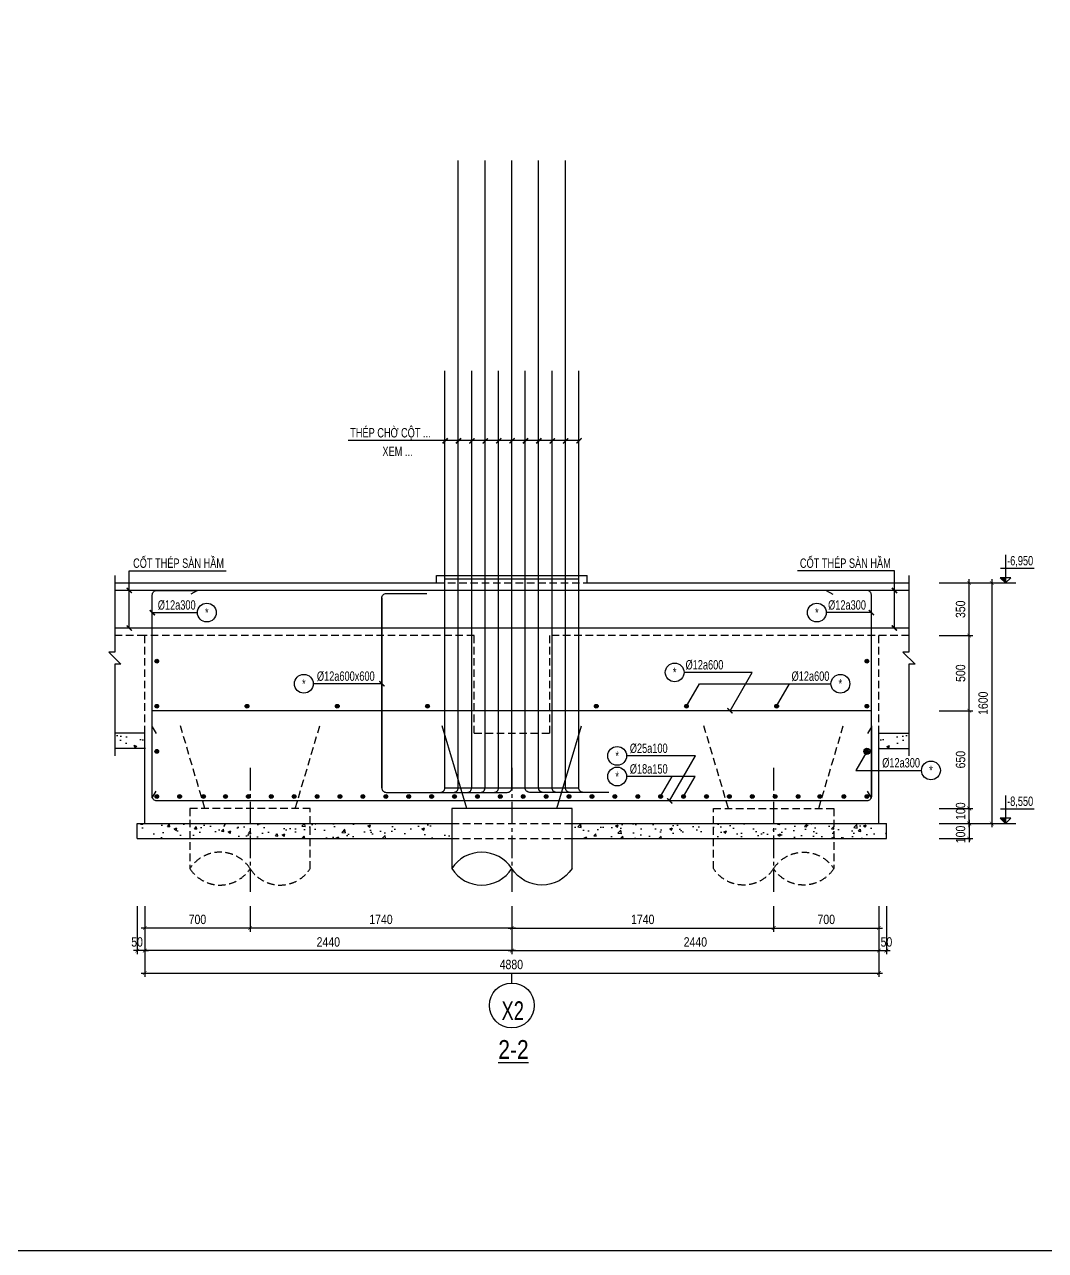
# Model space of a CAD drawing. Extents: x 71 to 2424299, y -14 to 1061502.
# Drawn here: x 1228498 to 1235285, y 486816 to 494969 of the extents above; entities that cross this region are included whole.
import ezdxf
from ezdxf.enums import TextEntityAlignment as Align

# ---------------------------------------------------------------- set-up
doc = ezdxf.new("R2010")
doc.units = 0
doc.header["$LTSCALE"] = 1000
doc.header["$MEASUREMENT"] = 0
doc.header["$PDMODE"] = 3
doc.linetypes.add('CENTER2', pattern=[1.125, 0.75, -0.125, 0.125, -0.125])
doc.linetypes.add('HIDDEN', pattern=[0.375, 0.25, -0.125])
doc.layers.get('0').update_dxf_attribs({"linetype": 'CONTINUOUS'})
doc.layers.get('Defpoints').update_dxf_attribs({"linetype": 'CONTINUOUS'})
for name, color, linetype in [('CDC.01.AXIS', 160, 'CENTER2'), ('CDC.02.DIM', 1, 'CONTINUOUS'), ('CDC.03.BORDER', 3, 'CONTINUOUS'), ('CDC.04.HIDDEN', 8, 'HIDDEN'), ('CDC.05.STEEL', 4, 'CONTINUOUS'), ('CDC.06.TEXT', 2, 'CONTINUOUS'), ('CDC.10.HATCH', 9, 'CONTINUOUS'), ('CDC.11.NOTE', 8, 'CONTINUOUS'), ('CDC.14.STEELNUM', 9, 'CONTINUOUS'), ('KCS_CHI', 1, 'CONTINUOUS')]:
    doc.layers.add(name, color=color, linetype=linetype)
doc.styles.add('ARIAL', font='arial.ttf', dxfattribs={"width": 0.8})
doc.dimstyles.new('25', dxfattribs={"dimscale": 25, "dimtxt": 2.5, "dimasz": 1, "dimexe": 1, "dimexo": 0, "dimgap": 1, "dimtad": 1, "dimdec": 0, "dimdsep": 46, "dimtxsty": 'ARIAL', "dimblk": 'ARCHTICK', "dimcen": 1, "dimdle": 1, "dimclrd": 256, "dimclre": 256, "dimclrt": 2, "dimadec": 0, "dimazin": 0, "dimtfac": 0.00072, "dimtdec": 0, "dimtix": 1, "dimtmove": 2, "dimatfit": 3, "dimldrblk": 'ARCHTICK', "dimfxl": 1, "dimtolj": 1, "dimarcsym": 0})
pattern_1 = [(50, (134239.84, 11357.91), (179.315046, -15.688034), [18.75, -206.25]), (355, (134239.84, 11357.91), (-34.687833, 188.048033), [15, -165]), (100.4514, (134254.79, 11356.6), (144.627345, 172.359886), [15.935047, -175.285528]), (46.1842, (134239.84, 11407.91), (266.810262, -41.379754), [28.125, -309.375]), (96.6356, (134262.08, 11404.46), (233.665676, 243.52947), [23.90257, -262.92825]), (351.1842, (134239.84, 11407.9), (233.665486, 243.52965), [22.5, -247.5]), (21, (134264.84, 11395.41), (149.226763, -100.654723), [18.75, -206.25]), (326, (134264.84, 11395.41), (60.828833, 181.28751), [15, -165]), (71.4514, (134277.28, 11387.03), (210.055657, 80.632624), [15.935047, -175.285528]), (37.5, (134239.844, 11357.91), (3.039964, 83.2234635), [0, -163, 0, -167.5, 0, -165.625]), (7.5, (134239.84, 11357.91), (65.7673844, 98.602928), [0, -95.5, 0, -159.25, 0, -63.125]), (327.5, (134184.094, 11357.91), (133.455609, -5.638718), [0, -62.5, 0, -195, 0, -258.75]), (317.5, (134159.09, 11357.91), (145.796542, 25.026246), [0, -81.25, 0, -129.5, 0, -183.75])]

# ---------------------------------------------------------------- blocks, each defined once
blk = doc.blocks.new('_ArchTick')
at = {"color": 0, "linetype": 'ByBlock', "const_width": 0.15}
blk.add_lwpolyline([(-0.5, -0.5), (0.5, 0.5)], dxfattribs=at)
blk = doc.blocks.new('*D1451')
at = {"layer": 'CDC.02.DIM', "lineweight": -2, "transparency": 16777216}
for p, q in [((1234577.4, 489655.1), (1234802.4, 489655.1)), ((1234777.4, 489680.1), (1234777.4, 489530.1)), ((1234577.4, 489555.1), (1234802.4, 489555.1))]:
    blk.add_line(p, q, dxfattribs=at)
at = {"layer": 'Defpoints', "color": 0, "transparency": 16777216}
for p in [(1234577.4, 489655.1), (1234577.4, 489555.1), (1234777.4, 489555.1)]:
    blk.add_point(p, dxfattribs=at)
at = {"layer": 'CDC.02.DIM', "lineweight": -2, "transparency": 16777216, "xscale": 25, "yscale": 25, "zscale": 25}
for p, rotation in [((1234777.4, 489655.1), 90), ((1234777.4, 489555.1), 270)]:
    blk.add_blockref('_ArchTick', p, dxfattribs=dict(at, rotation=rotation))
at = {"layer": 'CDC.02.DIM', "color": 2, "transparency": 16777216, "insert": (1234720.5, 489582.4), "char_height": 62.5, "attachment_point": 5, "rotation": 90, "style": 'ARIAL'}
blk.add_mtext('\\A1;100', dxfattribs=at)
blk = doc.blocks.new('*D1452')
at = {"layer": 'CDC.02.DIM', "lineweight": -2, "transparency": 16777216}
for p, q in [((1234777.4, 489630.1), (1234777.4, 489780.1)), ((1234577.4, 489755.1), (1234802.4, 489755.1)), ((1234577.4, 489655.1), (1234802.4, 489655.1))]:
    blk.add_line(p, q, dxfattribs=at)
at = {"layer": 'Defpoints', "color": 0, "transparency": 16777216}
for p in [(1234577.4, 489755.1), (1234777.4, 489755.1), (1234577.4, 489655.1)]:
    blk.add_point(p, dxfattribs=at)
at = {"layer": 'CDC.02.DIM', "lineweight": -2, "transparency": 16777216, "xscale": 25, "yscale": 25, "zscale": 25}
for p, rotation in [((1234777.4, 489755.1), 90), ((1234777.4, 489655.1), 270)]:
    blk.add_blockref('_ArchTick', p, dxfattribs=dict(at, rotation=rotation))
at = {"layer": 'CDC.02.DIM', "color": 2, "transparency": 16777216, "insert": (1234720.5, 489737.4), "char_height": 62.5, "attachment_point": 5, "rotation": 90, "style": 'ARIAL'}
blk.add_mtext('\\A1;100', dxfattribs=at)
blk = doc.blocks.new('*D1453')
at = {"layer": 'CDC.02.DIM', "lineweight": -2, "transparency": 16777216}
for p, q in [((1234777.4, 489730.1), (1234777.4, 490430.1)), ((1234577.4, 490405.1), (1234802.4, 490405.1)), ((1234577.4, 489755.1), (1234802.4, 489755.1))]:
    blk.add_line(p, q, dxfattribs=at)
at = {"layer": 'Defpoints', "color": 0, "transparency": 16777216}
for p in [(1234577.4, 490405.1), (1234777.4, 490405.1), (1234577.4, 489755.1)]:
    blk.add_point(p, dxfattribs=at)
at = {"layer": 'CDC.02.DIM', "lineweight": -2, "transparency": 16777216, "xscale": 25, "yscale": 25, "zscale": 25}
for p, rotation in [((1234777.4, 490405.1), 90), ((1234777.4, 489755.1), 270)]:
    blk.add_blockref('_ArchTick', p, dxfattribs=dict(at, rotation=rotation))
at = {"layer": 'CDC.02.DIM', "color": 2, "transparency": 16777216, "insert": (1234720.5, 490080.1), "char_height": 62.5, "attachment_point": 5, "rotation": 90, "style": 'ARIAL'}
blk.add_mtext('\\A1;650', dxfattribs=at)
blk = doc.blocks.new('*D1454')
at = {"layer": 'CDC.02.DIM', "lineweight": -2, "transparency": 16777216}
for p, q in [((1234777.4, 490380.1), (1234777.4, 490930.1)), ((1234577.4, 490905.1), (1234802.4, 490905.1)), ((1234577.4, 490405.1), (1234802.4, 490405.1))]:
    blk.add_line(p, q, dxfattribs=at)
at = {"layer": 'Defpoints', "color": 0, "transparency": 16777216}
for p in [(1234577.4, 490905.1), (1234777.4, 490905.1), (1234577.4, 490405.1)]:
    blk.add_point(p, dxfattribs=at)
at = {"layer": 'CDC.02.DIM', "lineweight": -2, "transparency": 16777216, "xscale": 25, "yscale": 25, "zscale": 25}
for p, rotation in [((1234777.4, 490905.1), 90), ((1234777.4, 490405.1), 270)]:
    blk.add_blockref('_ArchTick', p, dxfattribs=dict(at, rotation=rotation))
at = {"layer": 'CDC.02.DIM', "color": 2, "transparency": 16777216, "insert": (1234720.5, 490655.1), "char_height": 62.5, "attachment_point": 5, "rotation": 90, "style": 'ARIAL'}
blk.add_mtext('\\A1;500', dxfattribs=at)
blk = doc.blocks.new('*D1455')
at = {"layer": 'CDC.02.DIM', "lineweight": -2, "transparency": 16777216}
for p, q in [((1234577.4, 491255.1), (1234802.4, 491255.1)), ((1234777.4, 490880.1), (1234777.4, 491280.1)), ((1234577.4, 490905.1), (1234802.4, 490905.1))]:
    blk.add_line(p, q, dxfattribs=at)
at = {"layer": 'Defpoints', "color": 0, "transparency": 16777216}
for p in [(1234577.4, 491255.1), (1234777.4, 491255.1), (1234577.4, 490905.1)]:
    blk.add_point(p, dxfattribs=at)
at = {"layer": 'CDC.02.DIM', "lineweight": -2, "transparency": 16777216, "xscale": 25, "yscale": 25, "zscale": 25}
for p, rotation in [((1234777.4, 491255.1), 90), ((1234777.4, 490905.1), 270)]:
    blk.add_blockref('_ArchTick', p, dxfattribs=dict(at, rotation=rotation))
at = {"layer": 'CDC.02.DIM', "color": 2, "transparency": 16777216, "insert": (1234720.4, 491080.1), "char_height": 62.5, "attachment_point": 5, "rotation": 90, "style": 'ARIAL'}
blk.add_mtext('\\A1;350', dxfattribs=at)
blk = doc.blocks.new('*D1456')
at = {"layer": 'CDC.02.DIM', "lineweight": -2, "transparency": 16777216}
for p, q in [((1234577.4, 491255.1), (1234952.4, 491255.1)), ((1234927.4, 491280.1), (1234927.4, 489630.1)), ((1234577.4, 489655.1), (1234952.4, 489655.1))]:
    blk.add_line(p, q, dxfattribs=at)
at = {"layer": 'Defpoints', "color": 0, "transparency": 16777216}
for p in [(1234577.4, 491255.1), (1234577.4, 489655.1), (1234927.4, 489655.1)]:
    blk.add_point(p, dxfattribs=at)
at = {"layer": 'CDC.02.DIM', "lineweight": -2, "transparency": 16777216, "xscale": 25, "yscale": 25, "zscale": 25}
for p, rotation in [((1234927.4, 491255.1), 90), ((1234927.4, 489655.1), 270)]:
    blk.add_blockref('_ArchTick', p, dxfattribs=dict(at, rotation=rotation))
at = {"layer": 'CDC.02.DIM', "color": 2, "transparency": 16777216, "insert": (1234870.5, 490455.1), "char_height": 62.5, "attachment_point": 5, "rotation": 90, "style": 'ARIAL'}
blk.add_mtext('\\A1;1600', dxfattribs=at)
blk = doc.blocks.new('*D1457')
at = {"layer": 'CDC.02.DIM', "lineweight": -2, "transparency": 16777216}
for p, q in [((1229297.4, 489105.1), (1229297.4, 488785.3)), ((1231737.4, 489105.1), (1231737.4, 488785.3)), ((1231762.4, 488810.3), (1229272.4, 488810.3))]:
    blk.add_line(p, q, dxfattribs=at)
at = {"layer": 'Defpoints', "color": 0, "transparency": 16777216}
for p in [(1229297.4, 489105.1), (1231737.4, 489105.1), (1229297.4, 488810.3)]:
    blk.add_point(p, dxfattribs=at)
at = {"layer": 'CDC.02.DIM', "lineweight": -2, "transparency": 16777216, "xscale": 25, "yscale": 25, "zscale": 25, "rotation": 180}
blk.add_blockref('_ArchTick', (1229297.4, 488810.3), dxfattribs=at)
at = {"layer": 'CDC.02.DIM', "lineweight": -2, "transparency": 16777216, "xscale": 25, "yscale": 25, "zscale": 25}
blk.add_blockref('_ArchTick', (1231737.4, 488810.3), dxfattribs=at)
at = {"layer": 'CDC.02.DIM', "color": 2, "transparency": 16777216, "insert": (1230517.4, 488867.2), "char_height": 62.5, "attachment_point": 5, "style": 'ARIAL'}
blk.add_mtext('\\A1;2440', dxfattribs=at)
blk = doc.blocks.new('*D1458')
at = {"layer": 'CDC.02.DIM', "lineweight": -2, "transparency": 16777216}
for p, q in [((1231737.4, 489105.1), (1231737.4, 488785.3)), ((1234177.4, 489105.1), (1234177.4, 488785.3)), ((1231712.4, 488810.3), (1234202.4, 488810.3))]:
    blk.add_line(p, q, dxfattribs=at)
at = {"layer": 'Defpoints', "color": 0, "transparency": 16777216}
for p in [(1231737.4, 489105.1), (1234177.4, 489105.1), (1234177.4, 488810.3)]:
    blk.add_point(p, dxfattribs=at)
at = {"layer": 'CDC.02.DIM', "lineweight": -2, "transparency": 16777216, "xscale": 25, "yscale": 25, "zscale": 25, "rotation": 180}
blk.add_blockref('_ArchTick', (1231737.4, 488810.3), dxfattribs=at)
at = {"layer": 'CDC.02.DIM', "lineweight": -2, "transparency": 16777216, "xscale": 25, "yscale": 25, "zscale": 25}
blk.add_blockref('_ArchTick', (1234177.4, 488810.3), dxfattribs=at)
at = {"layer": 'CDC.02.DIM', "color": 2, "transparency": 16777216, "insert": (1232957.4, 488867.2), "char_height": 62.5, "attachment_point": 5, "style": 'ARIAL'}
blk.add_mtext('\\A1;2440', dxfattribs=at)
blk = doc.blocks.new('*D1459')
at = {"layer": 'CDC.02.DIM', "lineweight": -2, "transparency": 16777216}
for p, q in [((1229297.4, 489105.1), (1229297.4, 488635.3)), ((1234177.4, 489105.1), (1234177.4, 488635.3)), ((1229272.4, 488660.3), (1234202.4, 488660.3))]:
    blk.add_line(p, q, dxfattribs=at)
at = {"layer": 'Defpoints', "color": 0, "transparency": 16777216}
for p in [(1229297.4, 489105.1), (1234177.4, 489105.1), (1234177.4, 488660.3)]:
    blk.add_point(p, dxfattribs=at)
at = {"layer": 'CDC.02.DIM', "lineweight": -2, "transparency": 16777216, "xscale": 25, "yscale": 25, "zscale": 25, "rotation": 180}
blk.add_blockref('_ArchTick', (1229297.4, 488660.3), dxfattribs=at)
at = {"layer": 'CDC.02.DIM', "lineweight": -2, "transparency": 16777216, "xscale": 25, "yscale": 25, "zscale": 25}
blk.add_blockref('_ArchTick', (1234177.4, 488660.3), dxfattribs=at)
at = {"layer": 'CDC.02.DIM', "color": 2, "transparency": 16777216, "insert": (1231734.1, 488717.2), "char_height": 62.5, "attachment_point": 5, "style": 'ARIAL'}
blk.add_mtext('\\A1;4880', dxfattribs=at)
blk = doc.blocks.new('*D1460')
at = {"layer": 'CDC.02.DIM', "lineweight": -2, "transparency": 16777216}
for p, q in [((1229997.4, 489105.1), (1229997.4, 488935.3)), ((1231737.4, 489105.1), (1231737.4, 488935.3)), ((1231762.4, 488960.3), (1229972.4, 488960.3))]:
    blk.add_line(p, q, dxfattribs=at)
at = {"layer": 'Defpoints', "color": 0, "transparency": 16777216}
for p in [(1229997.4, 489105.1), (1231737.4, 489105.1), (1229997.4, 488960.3)]:
    blk.add_point(p, dxfattribs=at)
at = {"layer": 'CDC.02.DIM', "lineweight": -2, "transparency": 16777216, "xscale": 25, "yscale": 25, "zscale": 25, "rotation": 180}
blk.add_blockref('_ArchTick', (1229997.4, 488960.3), dxfattribs=at)
at = {"layer": 'CDC.02.DIM', "lineweight": -2, "transparency": 16777216, "xscale": 25, "yscale": 25, "zscale": 25}
blk.add_blockref('_ArchTick', (1231737.4, 488960.3), dxfattribs=at)
at = {"layer": 'CDC.02.DIM', "color": 2, "transparency": 16777216, "insert": (1230867.4, 489017.2), "char_height": 62.5, "attachment_point": 5, "style": 'ARIAL'}
blk.add_mtext('\\A1;1740', dxfattribs=at)
blk = doc.blocks.new('*D1461')
at = {"layer": 'CDC.02.DIM', "lineweight": -2, "transparency": 16777216}
for p, q in [((1231737.4, 489105.1), (1231737.4, 488935.3)), ((1233477.4, 489105.1), (1233477.4, 488935.3)), ((1231712.4, 488960.3), (1233502.4, 488960.3))]:
    blk.add_line(p, q, dxfattribs=at)
at = {"layer": 'Defpoints', "color": 0, "transparency": 16777216}
for p in [(1231737.4, 489105.1), (1233477.4, 489105.1), (1233477.4, 488960.3)]:
    blk.add_point(p, dxfattribs=at)
at = {"layer": 'CDC.02.DIM', "lineweight": -2, "transparency": 16777216, "xscale": 25, "yscale": 25, "zscale": 25, "rotation": 180}
blk.add_blockref('_ArchTick', (1231737.4, 488960.3), dxfattribs=at)
at = {"layer": 'CDC.02.DIM', "lineweight": -2, "transparency": 16777216, "xscale": 25, "yscale": 25, "zscale": 25}
blk.add_blockref('_ArchTick', (1233477.4, 488960.3), dxfattribs=at)
at = {"layer": 'CDC.02.DIM', "color": 2, "transparency": 16777216, "insert": (1232607.4, 489017.2), "char_height": 62.5, "attachment_point": 5, "style": 'ARIAL'}
blk.add_mtext('\\A1;1740', dxfattribs=at)
blk = doc.blocks.new('*D1462')
at = {"layer": 'CDC.02.DIM', "lineweight": -2, "transparency": 16777216}
for p, q in [((1229247.4, 489105.1), (1229247.4, 488785.3)), ((1229297.4, 489105.1), (1229297.4, 488785.3)), ((1229247.4, 488810.3), (1229222.4, 488810.3)), ((1229297.4, 488810.3), (1229247.4, 488810.3)), ((1229297.4, 488810.3), (1229322.4, 488810.3))]:
    blk.add_line(p, q, dxfattribs=at)
at = {"layer": 'Defpoints', "color": 0, "transparency": 16777216}
for p in [(1229247.4, 489105.1), (1229297.4, 489105.1), (1229247.4, 488810.3)]:
    blk.add_point(p, dxfattribs=at)
at = {"layer": 'CDC.02.DIM', "lineweight": -2, "transparency": 16777216, "xscale": 25, "yscale": 25, "zscale": 25}
blk.add_blockref('_ArchTick', (1229247.4, 488810.3), dxfattribs=at)
at = {"layer": 'CDC.02.DIM', "lineweight": -2, "transparency": 16777216, "xscale": 25, "yscale": 25, "zscale": 25, "rotation": 180}
blk.add_blockref('_ArchTick', (1229297.4, 488810.3), dxfattribs=at)
at = {"layer": 'CDC.02.DIM', "color": 2, "transparency": 16777216, "insert": (1229245.9, 488867.2), "char_height": 62.5, "attachment_point": 5, "style": 'ARIAL'}
blk.add_mtext('\\A1;50', dxfattribs=at)
blk = doc.blocks.new('*D1463')
at = {"layer": 'CDC.02.DIM', "lineweight": -2, "transparency": 16777216}
for p, q in [((1234177.4, 489105.1), (1234177.4, 488785.3)), ((1234227.4, 489105.1), (1234227.4, 488785.3)), ((1234152.4, 488810.3), (1234252.4, 488810.3))]:
    blk.add_line(p, q, dxfattribs=at)
at = {"layer": 'Defpoints', "color": 0, "transparency": 16777216}
for p in [(1234177.4, 489105.1), (1234227.4, 489105.1), (1234227.4, 488810.3)]:
    blk.add_point(p, dxfattribs=at)
at = {"layer": 'CDC.02.DIM', "lineweight": -2, "transparency": 16777216, "xscale": 25, "yscale": 25, "zscale": 25, "rotation": 180}
blk.add_blockref('_ArchTick', (1234177.4, 488810.3), dxfattribs=at)
at = {"layer": 'CDC.02.DIM', "lineweight": -2, "transparency": 16777216, "xscale": 25, "yscale": 25, "zscale": 25}
blk.add_blockref('_ArchTick', (1234227.4, 488810.3), dxfattribs=at)
at = {"layer": 'CDC.02.DIM', "color": 2, "transparency": 16777216, "insert": (1234227.4, 488867.2), "char_height": 62.5, "attachment_point": 5, "style": 'ARIAL'}
blk.add_mtext('\\A1;50', dxfattribs=at)
blk = doc.blocks.new('C800K')
at = {"layer": 'CDC.01.AXIS', "ltscale": 0.2}
blk.add_line((0, 370.1), (0, -474.3), dxfattribs=at)
at = {"layer": 'CDC.04.HIDDEN', "ltscale": 0.2}
for p, q in [((-300, 100), (-463.4, 650)), ((300, 100), (463.4, 650))]:
    blk.add_line(p, q, dxfattribs=at)
blk.add_lwpolyline([(400, -300), (400, 100), (-400, 100), (-400, -300)], dxfattribs=at)
blk.add_lwpolyline([(400, -300, -0.545955), (0, -300, 0.545955), (-400, -300, 0.545955), (0, -300, 0.36397)], format="xyb", dxfattribs=at)
blk = doc.blocks.new('C800T')
at = {"layer": 'CDC.01.AXIS', "ltscale": 0.2}
blk.add_line((0, 370.1), (0, -474.3), dxfattribs=at)
at = {"layer": 'CDC.03.BORDER'}
blk.add_lwpolyline([(400, -300), (400, 100), (-400, 100), (-400, -300)], dxfattribs=at)
at = {"layer": 'CDC.05.STEEL', "ltscale": 0.3}
for p, q in [((-300, 100), (-463.4, 650)), ((300, 100), (463.4, 650))]:
    blk.add_line(p, q, dxfattribs=at)
at = {"layer": 'CDC.11.NOTE'}
blk.add_lwpolyline([(400, -300, -0.545955), (0, -300, 0.545955), (-400, -300, 0.545955), (0, -300, 0.36397)], format="xyb", dxfattribs=at)
blk = doc.blocks.new('*D1785')
at = {"layer": 'CDC.02.DIM', "lineweight": -2, "transparency": 16777216}
for p, q in [((1229297.4, 489105.1), (1229297.4, 488935.3)), ((1229997.4, 489105.1), (1229997.4, 488935.3)), ((1230022.4, 488960.3), (1229272.4, 488960.3))]:
    blk.add_line(p, q, dxfattribs=at)
at = {"layer": 'Defpoints', "color": 0, "transparency": 16777216}
for p in [(1229297.4, 489105.1), (1229997.4, 489105.1), (1229297.4, 488960.3)]:
    blk.add_point(p, dxfattribs=at)
at = {"layer": 'CDC.02.DIM', "lineweight": -2, "transparency": 16777216, "xscale": 25, "yscale": 25, "zscale": 25, "rotation": 180}
blk.add_blockref('_ArchTick', (1229297.4, 488960.3), dxfattribs=at)
at = {"layer": 'CDC.02.DIM', "lineweight": -2, "transparency": 16777216, "xscale": 25, "yscale": 25, "zscale": 25}
blk.add_blockref('_ArchTick', (1229997.4, 488960.3), dxfattribs=at)
at = {"layer": 'CDC.02.DIM', "color": 2, "transparency": 16777216, "insert": (1229647.4, 489017.2), "char_height": 62.5, "attachment_point": 5, "style": 'ARIAL'}
blk.add_mtext('\\A1;700', dxfattribs=at)
blk = doc.blocks.new('*D1786')
at = {"layer": 'CDC.02.DIM', "lineweight": -2, "transparency": 16777216}
for p, q in [((1233477.4, 489105.1), (1233477.4, 488935.3)), ((1234177.4, 489105.1), (1234177.4, 488935.3)), ((1233452.4, 488960.3), (1234202.4, 488960.3))]:
    blk.add_line(p, q, dxfattribs=at)
at = {"layer": 'Defpoints', "color": 0, "transparency": 16777216}
for p in [(1233477.4, 489105.1), (1234177.4, 489105.1), (1234177.4, 488960.3)]:
    blk.add_point(p, dxfattribs=at)
at = {"layer": 'CDC.02.DIM', "lineweight": -2, "transparency": 16777216, "xscale": 25, "yscale": 25, "zscale": 25, "rotation": 180}
blk.add_blockref('_ArchTick', (1233477.4, 488960.3), dxfattribs=at)
at = {"layer": 'CDC.02.DIM', "lineweight": -2, "transparency": 16777216, "xscale": 25, "yscale": 25, "zscale": 25}
blk.add_blockref('_ArchTick', (1234177.4, 488960.3), dxfattribs=at)
at = {"layer": 'CDC.02.DIM', "color": 2, "transparency": 16777216, "insert": (1233827.4, 489017.2), "char_height": 62.5, "attachment_point": 5, "style": 'ARIAL'}
blk.add_mtext('\\A1;700', dxfattribs=at)
blk = doc.blocks.new('34')
at = {"color": 4, "elevation": 0}
blk.add_lwpolyline([(1087304.3, 521742.8), (1107165, 521742.8), (1107165, 536023), (1087304.3, 536023)], close=True, dxfattribs=at)

msp = doc.modelspace()

# ---------------------------------------------------------------- hatches: boundary and pattern name
at = {"layer": 'CDC.10.HATCH'}
h = msp.add_hatch(dxfattribs=at)
h.set_pattern_fill('AR-CONC', color=256, scale=25, style=0)
h.set_pattern_definition([(130, (2390820.84, -20501.07), (-179.315046, -15.688034), [18.75, -206.25]), (185, (2390820.84, -20501.07), (34.687833, 188.048033), [15, -165]), (79.5486, (2390805.9, -20502.38), (-144.627345, 172.359886), [15.935047, -175.285528]), (133.8158, (2390820.84, -20451.07), (-266.810262, -41.379754), [28.125, -309.375]), (83.3644, (2390798.6, -20454.52), (-233.665676, 243.52947), [23.90257, -262.92825]), (188.8158, (2390820.84, -20451.07), (-233.665486, 243.52965), [22.5, -247.5]), (159, (2390795.84, -20463.57), (-149.226763, -100.654723), [18.75, -206.25]), (214, (2390795.84, -20463.57), (-60.828833, 181.28751), [15, -165]), (108.5486, (2390783.4, -20471.96), (-210.055657, 80.632624), [15.935047, -175.285528]), (142.5, (2390820.84, -20501.07), (-3.0399638, 83.2234635), [0, -163, 0, -167.5, 0, -165.625]), (172.5, (2390820.84, -20501.07), (-65.7673844, 98.602928), [0, -95.5, 0, -159.25, 0, -63.125]), (212.5, (2390876.59, -20501.07), (-133.455609, -5.638718), [0, -62.5, 0, -195, 0, -258.75]), (222.5, (2390901.59, -20501.07), (-145.796542, 25.026246), [0, -81.25, 0, -129.5, 0, -183.75])])
h.paths.add_polyline_path([(1229097.37, 490255.13), (1229297.37, 490255.13), (1229297.37, 490155.13), (1229097.37, 490155.13)])
h = msp.add_hatch(dxfattribs=at)
h.set_pattern_fill('AR-CONC', color=256, scale=25, style=0)
h.set_pattern_definition([(50, (72653.9, -20501.07), (179.315046, -15.688034), [18.75, -206.25]), (355, (72653.9, -20501.07), (-34.687833, 188.048033), [15, -165]), (100.4514, (72668.84, -20502.38), (144.627345, 172.359886), [15.935047, -175.285528]), (46.1842, (72653.9, -20451.07), (266.810262, -41.379754), [28.125, -309.375]), (96.6356, (72676.14, -20454.52), (233.665676, 243.52947), [23.90257, -262.92825]), (351.1842, (72653.9, -20451.07), (233.665486, 243.52965), [22.5, -247.5]), (21, (72678.9, -20463.57), (149.226763, -100.654723), [18.75, -206.25]), (326, (72678.9, -20463.57), (60.828833, 181.28751), [15, -165]), (71.4514, (72691.34, -20471.96), (210.055657, 80.632624), [15.935047, -175.285528]), (37.5, (72653.9, -20501.07), (3.0399638, 83.2234635), [0, -163, 0, -167.5, 0, -165.625]), (7.5, (72653.9, -20501.07), (65.7673844, 98.602928), [0, -95.5, 0, -159.25, 0, -63.125]), (327.5, (72598.15, -20501.07), (133.455609, -5.638718), [0, -62.5, 0, -195, 0, -258.75]), (317.5, (72573.15, -20501.07), (145.796542, 25.026246), [0, -81.25, 0, -129.5, 0, -183.75])])
h.paths.add_polyline_path([(1234377.37, 490255.13), (1234177.37, 490255.13), (1234177.37, 490155.13), (1234377.37, 490155.13)])
h = msp.add_hatch(dxfattribs=at)
h.set_pattern_fill('AR-CONC', color=256, scale=25, style=0)
h.set_pattern_definition(pattern_1)
h.paths.add_polyline_path([(1229597.37, 489655.13), (1229247.37, 489655.13), (1229247.37, 489555.13), (1229597.37, 489555.13)])
h.paths.add_polyline_path([(1229997.37, 489655.13), (1229597.37, 489655.13), (1229597.37, 489555.13), (1229997.37, 489555.13)])
h.paths.add_polyline_path([(1230397.37, 489655.13), (1229997.37, 489655.13), (1229997.37, 489555.13), (1230397.37, 489555.13)])
h.paths.add_polyline_path([(1231337.37, 489655.13), (1230397.37, 489655.13), (1230397.37, 489555.13), (1231337.37, 489555.13)])
h = msp.add_hatch(dxfattribs=at)
h.set_pattern_fill('AR-CONC', color=256, scale=25, style=0)
h.set_pattern_definition(pattern_1)
h.paths.add_polyline_path([(1233077.37, 489655.13), (1232137.37, 489655.13), (1232137.37, 489555.13), (1233077.37, 489555.13)])
h.paths.add_polyline_path([(1233477.37, 489655.13), (1233077.37, 489655.13), (1233077.37, 489555.13), (1233477.37, 489555.13)])
h.paths.add_polyline_path([(1233877.37, 489655.13), (1233477.37, 489655.13), (1233477.37, 489555.13), (1233877.37, 489555.13)])
h.paths.add_polyline_path([(1234227.37, 489655.13), (1233877.37, 489655.13), (1233877.37, 489555.13), (1234227.37, 489555.13)])
at = {"layer": 'CDC.11.NOTE'}
for points in [[(1235019.54, 491290.13), (1234984.54, 491290.13), (1235019.54, 491255.13)], [(1235019.54, 489690.13), (1234984.54, 489690.13), (1235019.54, 489655.13)]]:
    msp.add_hatch(color=256, dxfattribs=at).paths.add_polyline_path(points)

# ---------------------------------------------------------------- linework, layer by layer
at = {"layer": 'CDC.03.BORDER'}
for p, q in [((1229097.37, 491255.13), (1231237.37, 491255.13)), ((1231237.37, 491305.13), (1232237.37, 491305.13)), ((1231237.37, 491255.13), (1231237.37, 491305.13)), ((1232237.37, 491255.13), (1232237.37, 491305.13)), ((1232237.37, 491255.13), (1234377.37, 491255.13)), ((1229297.37, 490255.13), (1229097.37, 490255.13)), ((1229297.37, 489655.13), (1229297.37, 490255.13)), ((1234177.37, 489655.13), (1234177.37, 490255.13)), ((1234177.37, 490255.13), (1234377.37, 490255.13))]:
    msp.add_line(p, q, dxfattribs=at)
at = {"layer": 'CDC.04.HIDDEN', "ltscale": 0.2}
for p, q in [((1231237.37, 491255.13), (1232237.37, 491255.13)), ((1229297.37, 490905.13), (1229097.37, 490905.13)), ((1231487.37, 490905.13), (1229297.37, 490905.13)), ((1229297.37, 490255.13), (1229297.37, 490905.13)), ((1231487.37, 490255.13), (1231487.37, 490905.13)), ((1234377.37, 490905.13), (1231987.37, 490905.13)), ((1231987.37, 490905.13), (1231987.37, 490255.13)), ((1234177.37, 490255.13), (1234177.37, 490905.13)), ((1231487.37, 490255.13), (1231987.37, 490255.13)), ((1231337.37, 489655.13), (1232137.37, 489655.13)), ((1231337.37, 489555.13), (1232137.37, 489555.13))]:
    msp.add_line(p, q, dxfattribs=at)
at = {"layer": 'CDC.05.STEEL', "ltscale": 0.3}
for p, q in [((1232182.37, 491280.13), (1231292.37, 491280.13)), ((1234377.37, 491205.13), (1229097.37, 491205.13)), ((1229647.37, 491205.13), (1229604.07, 491180.13)), ((1233827.37, 491205.13), (1233870.67, 491180.13)), ((1234377.37, 490955.13), (1229097.37, 490955.13)), ((1234127.37, 490405.13), (1229347.37, 490405.13)), ((1229347.37, 490297.13), (1229372.37, 490253.83)), ((1234127.37, 490297.13), (1234102.37, 490253.83)), ((1229347.37, 489827.13), (1229372.37, 489870.43)), ((1231292.37, 489892.13), (1232182.37, 489892.13)), ((1234127.37, 489827.13), (1234102.37, 489870.43))]:
    msp.add_line(p, q, dxfattribs=at)
for points in [[(1231181.37, 489862.13), (1231351.37, 489862.13, 0.4142136), (1231381.37, 489892.13), (1231381.37, 494065.13)], [(1231359.37, 489862.13), (1231529.37, 489862.13, 0.4142136), (1231559.37, 489892.13), (1231559.37, 494065.13)], [(1231537.37, 489862.13), (1231707.37, 489862.13, 0.4142136), (1231737.37, 489892.13), (1231737.37, 494065.13)], [(1232115.37, 489862.13), (1231945.37, 489862.13, -0.4142136), (1231915.37, 489892.13), (1231915.37, 494065.13)], [(1232293.37, 489862.13), (1232123.37, 489862.13, -0.4142136), (1232093.37, 489892.13), (1232093.37, 494065.13)], [(1231092.37, 489862.13), (1231262.37, 489862.13, 0.4142136), (1231292.37, 489892.13), (1231292.37, 492665.13)], [(1231270.37, 489862.13), (1231440.37, 489862.13, 0.4142136), (1231470.37, 489892.13), (1231470.37, 492665.13)], [(1231448.37, 489862.13), (1231618.37, 489862.13, 0.4142136), (1231648.37, 489892.13), (1231648.37, 492665.13)], [(1232026.37, 489862.13), (1231856.37, 489862.13, -0.4142136), (1231826.37, 489892.13), (1231826.37, 492665.13)], [(1232204.37, 489862.13), (1232034.37, 489862.13, -0.4142136), (1232004.37, 489892.13), (1232004.37, 492665.13)], [(1232382.37, 489862.13), (1232212.37, 489862.13, -0.4142136), (1232182.37, 489892.13), (1232182.37, 492665.13)], [(1229347.37, 489827.13), (1229347.37, 491175.13, -0.4142136), (1229377.37, 491205.13), (1229647.37, 491205.13)], [(1230873.01, 489892.13), (1230873.01, 491155.13, -0.4142136), (1230903.01, 491185.13), (1231173.01, 491185.13)], [(1234127.37, 489827.13), (1234127.37, 491175.13, 0.4142136), (1234097.37, 491205.13), (1233827.37, 491205.13)], [(1230873.01, 491155.13), (1230873.01, 489892.13, 0.4142136), (1230903.01, 489862.13), (1231173.01, 489862.13)], [(1234127.37, 490305.13), (1234127.37, 489835.13, -0.4142136), (1234097.37, 489805.13), (1229377.37, 489805.13, -0.4142136), (1229347.37, 489835.13), (1229347.37, 490305.13)]]:
    msp.add_lwpolyline(points, format="xyb", dxfattribs=at)
at = {"layer": 'CDC.05.STEEL', "const_width": 12.3}
for points in [[(1229376.96, 490741.29, 1), (1229376.96, 490728.98, 1)], [(1234097.78, 490741.29, -1), (1234097.78, 490728.98, -1)], [(1229376.96, 490441.29, 1), (1229376.96, 490428.98, 1)], [(1229976.96, 490441.29, 1), (1229976.96, 490428.98, 1)], [(1230576.96, 490441.29, 1), (1230576.96, 490428.98, 1)], [(1231176.96, 490441.29, 1), (1231176.96, 490428.98, 1)], [(1232298.99, 490441.29, -1), (1232298.99, 490428.98, -1)], [(1232897.78, 490441.29, -1), (1232897.78, 490428.98, -1)], [(1233497.78, 490441.29, -1), (1233497.78, 490428.98, -1)], [(1234097.78, 490441.29, -1), (1234097.78, 490428.98, -1)], [(1229376.96, 490141.29, 1), (1229376.96, 490128.98, 1)], [(1234097.78, 490141.29, -1), (1234097.78, 490128.98, -1)], [(1229376.96, 489841.29, 1), (1229376.96, 489828.98, 1)], [(1229529.22, 489841.29, 1), (1229529.22, 489828.98, 1)], [(1229688.22, 489841.29, 1), (1229688.22, 489828.98, 1)], [(1229833.74, 489841.29, 1), (1229833.74, 489828.98, 1)], [(1229986, 489841.29, 1), (1229986, 489828.98, 1)], [(1230138.25, 489841.29, 1), (1230138.25, 489828.98, 1)], [(1230290.51, 489841.29, 1), (1230290.51, 489828.98, 1)], [(1230442.77, 489841.29, 1), (1230442.77, 489828.98, 1)], [(1230595.03, 489841.29, 1), (1230595.03, 489828.98, 1)], [(1230747.29, 489841.29, 1), (1230747.29, 489828.98, 1)], [(1230899.54, 489841.29, 1), (1230899.54, 489828.98, 1)], [(1231051.8, 489841.29, 1), (1231051.8, 489828.98, 1)], [(1231204.06, 489841.29, 1), (1231204.06, 489828.98, 1)], [(1231356.32, 489841.29, 1), (1231356.32, 489828.98, 1)], [(1231508.58, 489841.29, 1), (1231508.58, 489828.98, 1)], [(1231660.83, 489841.29, 1), (1231660.83, 489828.98, 1)], [(1231813.09, 489841.29, 1), (1231813.09, 489828.98, 1)], [(1231965.35, 489841.29, 1), (1231965.35, 489828.98, 1)], [(1232117.61, 489841.29, 1), (1232117.61, 489828.98, 1)], [(1232269.87, 489841.29, 1), (1232269.87, 489828.98, 1)], [(1232422.12, 489841.29, 1), (1232422.12, 489828.98, 1)], [(1232574.38, 489841.29, 1), (1232574.38, 489828.98, 1)], [(1232726.64, 489841.29, 1), (1232726.64, 489828.98, 1)], [(1232878.9, 489841.29, 1), (1232878.9, 489828.98, 1)], [(1233031.16, 489841.29, 1), (1233031.16, 489828.98, 1)], [(1233183.41, 489841.29, 1), (1233183.41, 489828.98, 1)], [(1233335.67, 489841.29, 1), (1233335.67, 489828.98, 1)], [(1233487.93, 489841.29, 1), (1233487.93, 489828.98, 1)], [(1233640.19, 489841.29, 1), (1233640.19, 489828.98, 1)], [(1233784.52, 489841.29, 1), (1233784.52, 489828.98, 1)], [(1233944.71, 489841.29, 1), (1233944.71, 489828.98, 1)], [(1234097.78, 489841.29, -1), (1234097.78, 489828.98, -1)]]:
    msp.add_lwpolyline(points, format="xyb", close=True, dxfattribs=at)
at = {"layer": 'CDC.05.STEEL'}
for centre in [(1229376.96, 490735.13), (1234097.78, 490735.13), (1229376.96, 490435.13), (1229976.96, 490435.13), (1230576.96, 490435.13), (1231176.96, 490435.13), (1232298.99, 490435.13), (1232897.78, 490435.13), (1233497.78, 490435.13), (1234097.78, 490435.13), (1229376.96, 490135.13), (1234097.78, 490135.13), (1229376.96, 489835.13), (1229529.22, 489835.13), (1229688.22, 489835.13), (1229833.74, 489835.13), (1229986, 489835.13), (1230138.25, 489835.13), (1230290.51, 489835.13), (1230442.77, 489835.13), (1230595.03, 489835.13), (1230747.29, 489835.13), (1230899.54, 489835.13), (1231051.8, 489835.13), (1231204.06, 489835.13), (1231356.32, 489835.13), (1231508.58, 489835.13), (1231660.83, 489835.13), (1231813.09, 489835.13), (1231965.35, 489835.13), (1232117.61, 489835.13), (1232269.87, 489835.13), (1232422.12, 489835.13), (1232574.38, 489835.13), (1232726.64, 489835.13), (1232878.9, 489835.13), (1233031.16, 489835.13), (1233183.41, 489835.13), (1233335.67, 489835.13), (1233487.93, 489835.13), (1233640.19, 489835.13), (1233784.52, 489835.13), (1233944.71, 489835.13), (1234097.78, 489835.13)]:
    msp.add_circle(centre, 12.53, dxfattribs=at)
at = {"layer": 'CDC.11.NOTE'}
for p, q in [((1235019.54, 491441.43), (1235019.54, 491255.13)), ((1234984.72, 491352.62), (1235209.79, 491352.62)), ((1234952.37, 491255.13), (1235086.7, 491255.13)), ((1229347.37, 491058.04), (1229647.29, 491058.04)), ((1234127.37, 491058.04), (1233827.45, 491058.04)), ((1230873.01, 490584.75), (1230417.18, 490584.75)), ((1229297.37, 490155.13), (1229097.37, 490155.13)), ((1234177.37, 490155.13), (1234377.37, 490155.13)), ((1235019.54, 489841.43), (1235019.54, 489655.13)), ((1234984.72, 489752.62), (1235209.79, 489752.62)), ((1229247.37, 489555.13), (1229247.37, 489655.13)), ((1229247.37, 489655.13), (1231337.37, 489655.13)), ((1232137.37, 489655.13), (1234227.37, 489655.13)), ((1234227.37, 489555.13), (1234227.37, 489655.13)), ((1234952.37, 489655.13), (1235086.7, 489655.13)), ((1229247.37, 489555.13), (1231337.37, 489555.13)), ((1232137.37, 489555.13), (1234227.37, 489555.13)), ((1231737.37, 488594.38), (1231737.37, 488660.3))]:
    msp.add_line(p, q, dxfattribs=at)
for points in [[(1229194.22, 490955.13), (1229194.22, 491336.02), (1229839.08, 491336.02)], [(1234280.52, 490955.13), (1234280.52, 491336.02), (1233635.66, 491336.02)], [(1229097.37, 491305.13), (1229097.37, 490795.13), (1229057.37, 490795.13), (1229137.37, 490715.13), (1229097.37, 490715.13), (1229097.37, 490105.13)], [(1234377.37, 491305.13), (1234377.37, 490795.13), (1234337.37, 490795.13), (1234417.37, 490715.13), (1234377.37, 490715.13), (1234377.37, 490105.13)], [(1234984.54, 491290.13), (1235019.54, 491255.13), (1235054.54, 491290.13), (1234984.54, 491290.13)], [(1233187.7, 490405.13), (1233334.98, 490660.24), (1232882.25, 490660.24)], [(1232898.99, 490435.13), (1232985.38, 490584.75), (1233858.71, 490584.75)], [(1233497.78, 490435.13), (1233584.16, 490584.75), (1233858.71, 490584.75)], [(1232785.52, 489805.13), (1232958.64, 490104.98), (1232500.19, 490104.98)], [(1234097.78, 490135.13), (1234024.64, 490008.46), (1234461.03, 490008.46)], [(1232726.64, 489835.13), (1232803.2, 489967.74), (1232500.19, 489967.74)], [(1232878.9, 489835.13), (1232955.46, 489967.74), (1232500.19, 489967.74)], [(1234984.54, 489690.13), (1235019.54, 489655.13), (1235054.54, 489690.13), (1234984.54, 489690.13)]]:
    msp.add_lwpolyline(points, dxfattribs=at)
at = {"layer": 'CDC.11.NOTE', "const_width": 10}
for points in [[(1229177.06, 491222.29), (1229211.38, 491187.97)], [(1234263.36, 491222.29), (1234297.68, 491187.97)], [(1229330.21, 491075.21), (1229364.53, 491040.88)], [(1234110.21, 491075.21), (1234144.53, 491040.88)], [(1229177.06, 490972.29), (1229211.38, 490937.97)], [(1234263.36, 490972.29), (1234297.68, 490937.97)], [(1230855.85, 490601.92), (1230890.17, 490567.59)], [(1233170.53, 490422.3), (1233204.86, 490387.97)], [(1232769.96, 489822.3), (1232804.29, 489787.97)]]:
    msp.add_lwpolyline(points, dxfattribs=at)
at = {"layer": 'CDC.11.NOTE'}
for centre, radius in [((1234097.78, 490135.13), 20.61), ((1231737.37, 488445.24), 149.14)]:
    msp.add_circle(centre, radius, dxfattribs=at)
at = {"layer": 'CDC.14.STEELNUM'}
for centre in [(1229709.79, 491058.04), (1233764.95, 491058.04), (1232819.75, 490660.24), (1230354.68, 490584.75), (1233921.21, 490584.75), (1232437.69, 490104.98), (1232437.69, 489967.74), (1234523.53, 490008.46)]:
    msp.add_circle(centre, 62.5, dxfattribs=at)
at = {"layer": 'KCS_CHI'}
msp.add_line((1232182.37, 492203.28), (1230648.53, 492203.28), dxfattribs=at)
at = {"layer": 'KCS_CHI', "const_width": 10}
for points in [[(1231311.23, 492217.5), (1231276.91, 492183.17)], [(1231400.23, 492217.5), (1231365.91, 492183.17)], [(1231489.23, 492217.5), (1231454.91, 492183.17)], [(1231578.23, 492217.5), (1231543.91, 492183.17)], [(1231667.23, 492217.5), (1231632.91, 492183.17)], [(1231756.23, 492217.5), (1231721.91, 492183.17)], [(1231845.23, 492217.5), (1231810.91, 492183.17)], [(1231934.23, 492217.5), (1231899.91, 492183.17)], [(1232023.23, 492217.5), (1231988.91, 492183.17)], [(1232112.23, 492217.5), (1232077.91, 492183.17)], [(1232201.23, 492217.5), (1232166.91, 492183.17)]]:
    msp.add_lwpolyline(points, dxfattribs=at)

# ---------------------------------------------------------------- block references
at = {"layer": 'CDC.03.BORDER'}
msp.add_blockref('34', (131341.09, -34927.16), dxfattribs=at)
at = {"layer": 'CDC.10.HATCH'}
for name, p in [('C800K', (1229997.37, 489655.13)), ('C800T', (1231737.37, 489655.13))]:
    msp.add_blockref(name, p, dxfattribs=at)
at = {"layer": 'CDC.10.HATCH', "xscale": -1}
msp.add_blockref('C800K', (1233477.37, 489655.13), dxfattribs=at)

# ---------------------------------------------------------------- texts
at = {"layer": 'CDC.06.TEXT', "style": 'ARIAL'}
for s, height, width, p in [('THÉP CHỜ CỘT ...', 62.5, 0.7, (1230930.38, 492254.05, 0)), ('XEM ...', 62.5, 0.7, (1230977.26, 492130.54)), ('CỐT THÉP SÀN HẦM', 62.5, 0.7, (1229521.84, 491386.79)), ('CỐT THÉP SÀN HẦM', 62.5, 0.7, (1233954.48, 491386.79)), ('-6,950', 62.5, 0.7, (1235116.35, 491403.39)), ('%%C12a300', 62.5, 0.7, (1229509.62, 491108.82)), ('%%C12a300', 62.5, 0.7, (1233965.56, 491108.82)), ('%%C12a600', 62.5, 0.7, (1233017.84, 490711.01)), ('%%C12a600x600', 62.5, 0.7, (1230633.64, 490635.52)), ('%%C12a600', 62.5, 0.7, (1233722.6, 490635.52)), ('%%C25a100', 62.5, 0.7, (1232647.36, 490155.75)), ('%%C18a150', 62.5, 0.7, (1232647.36, 490018.51)), ('%%C12a300', 62.5, 0.7, (1234324.92, 490059.23)), ('-8,550', 62.5, 0.7, (1235116.35, 489803.39)), ('%%U2-2', 125, 0.8, (1231748.14, 488152.46))]:
    msp.add_text(s, height=height, dxfattribs=dict(at, width=width)).set_placement(p, align=Align.MIDDLE_CENTER)
at = {"layer": 'CDC.06.TEXT', "insert": (1231743.29, 488347.57), "char_height": 125, "width": 116.16, "attachment_point": 8, "line_spacing_factor": 0.938532}
msp.add_mtext('{\\fArial|b0|i0|c0|p34;\\W0.7;X2}', dxfattribs=at)
at = {"layer": 'CDC.14.STEELNUM', "style": 'ARIAL', "width": 0.7}
for p in [(1229709.76, 491058.04), (1233764.95, 491058.04), (1232819.75, 490660.24), (1230354.68, 490584.75), (1233921.21, 490584.75), (1232437.69, 490104.98), (1234523.53, 490008.46), (1232437.69, 489967.74)]:
    msp.add_text('*', height=62.5, dxfattribs=at).set_placement(p, align=Align.MIDDLE_CENTER)

# ---------------------------------------------------------------- dimensions: what is measured, and where the dimension line sits
at = {"layer": 'CDC.02.DIM'}
for base, p1, p2, picture, middle in [((1234777.37, 491255.13), (1234577.37, 490905.13), (1234577.37, 491255.13), '*D1455', (1234720.44, 491080.13)), ((1234927.37, 489655.13), (1234577.37, 491255.13), (1234577.37, 489655.13), '*D1456', (1234870.46, 490455.13)), ((1234777.37, 490905.13), (1234577.37, 490405.13), (1234577.37, 490905.13), '*D1454', (1234720.46, 490655.13)), ((1234777.37, 490405.13), (1234577.37, 489755.13), (1234577.37, 490405.13), '*D1453', (1234720.46, 490080.13))]:
    dim = msp.add_linear_dim(base=base, p1=p1, p2=p2, angle=90, dimstyle='25', dxfattribs=at)
    dim.commit()
    dim.dimension.update_dxf_attribs({"geometry": picture, "text_midpoint": middle})
for base, p2, picture, middle in [((1234777.37, 489755.13), (1234577.37, 489755.13), '*D1452', (1234720.46, 489737.41)), ((1234777.37, 489555.13), (1234577.37, 489555.13), '*D1451', (1234720.46, 489582.43))]:
    dim = msp.add_linear_dim(base=base, p1=(1234577.37, 489655.13), p2=p2, angle=90, dimstyle='25', dxfattribs=at)
    dim.commit()
    dim.dimension.update_dxf_attribs({"geometry": picture, "text_midpoint": middle, "dimtype": 160})
for base, p1, p2, picture, middle in [((1229247.37, 488810.3), (1229297.37, 489105.13), (1229247.37, 489105.13), '*D1462', (1229245.93, 488867.21)), ((1234177.37, 488660.3), (1229297.37, 489105.13), (1234177.37, 489105.13), '*D1459', (1231734.11, 488717.21)), ((1234227.37, 488810.3), (1234177.37, 489105.13), (1234227.37, 489105.13), '*D1463', (1234227.37, 488867.21))]:
    dim = msp.add_linear_dim(base=base, p1=p1, p2=p2, dimstyle='25', dxfattribs=at)
    dim.commit()
    dim.dimension.update_dxf_attribs({"geometry": picture, "text_midpoint": middle, "dimtype": 160})
for base, p1, p2, picture, middle in [((1229297.37, 488810.3), (1231737.37, 489105.13), (1229297.37, 489105.13), '*D1457', (1230517.37, 488867.21)), ((1229297.37, 488960.3), (1229997.37, 489105.13), (1229297.37, 489105.13), '*D1785', (1229647.37, 489017.21)), ((1229997.37, 488960.3), (1231737.37, 489105.13), (1229997.37, 489105.13), '*D1460', (1230867.37, 489017.21)), ((1234177.37, 488810.3), (1231737.37, 489105.13), (1234177.37, 489105.13), '*D1458', (1232957.37, 488867.21)), ((1233477.37, 488960.3), (1231737.37, 489105.13), (1233477.37, 489105.13), '*D1461', (1232607.37, 489017.21)), ((1234177.37, 488960.3), (1233477.37, 489105.13), (1234177.37, 489105.13), '*D1786', (1233827.37, 489017.21))]:
    dim = msp.add_linear_dim(base=base, p1=p1, p2=p2, dimstyle='25', dxfattribs=at)
    dim.commit()
    dim.dimension.update_dxf_attribs({"geometry": picture, "text_midpoint": middle})

doc.saveas('drawing.dxf')
